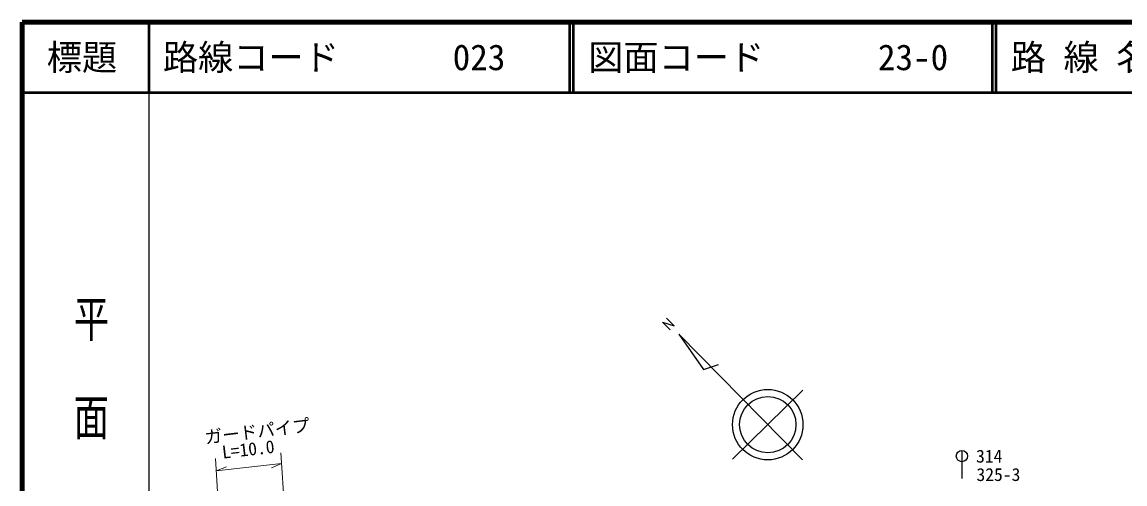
# Model space of a CAD drawing. Units: millimetres, scale not verified. Extents: x 40000 to 680000, y 20000 to 380000.
# Drawn here: x 40000 to 196594, y 314429 to 380000 of the extents above; entities that cross this region are included whole.
import ezdxf
from ezdxf.enums import TextEntityAlignment as Align

# ---------------------------------------------------------------- set-up
doc = ezdxf.new("R2010")
doc.units = ezdxf.units.MM
doc.header["$LTSCALE"] = 1000
for name, color, linetype, lineweight in [('M-BMK-SRVR', 3, 'Continuous', 25), ('M-STR-HTXT', 7, 'Continuous', 13), ('M-STR-STRC', 7, 'Continuous', 25), ('M-TTL', 2, 'Continuous', 140), ('M-TTL-BAND', 7, 'Continuous', 25), ('M-TTL-LINE', 7, 'Continuous', 50)]:
    doc.layers.add(name, color=color, linetype=linetype, lineweight=lineweight)
doc.layers.add('M-TTL-TXT', color=7, linetype='Continuous')
doc.styles.add('@ＭＳ ゴシック', font='')
doc.styles.add('ＭＳ ゴシック', font='')
doc.styles.get('@ＭＳ ゴシック').set_extended_font_data('@MS Gothic')
doc.styles.get('ＭＳ ゴシック').set_extended_font_data('MS Gothic')

msp = doc.modelspace()

# ---------------------------------------------------------------- linework, layer by layer
at = {"layer": 'M-BMK-SRVR'}
for p, q in [((132029, 336294), (130947, 337394)), ((130947, 337394), (132603, 336853)), ((132603, 336853), (131510, 337951)), ((133253, 335673), (136750, 330695)), ((133253, 335673), (150792, 317857)), ((136750, 330695), (138877, 331386)), ((150869, 327757), (140893, 317935))]:
    msp.add_line(p, q, dxfattribs=at)
for radius in [5000, 4000]:
    msp.add_circle((145881, 322846), radius, dxfattribs=at)
at = {"layer": 'M-STR-HTXT'}
for p, q in [((67463, 318027), (69671, 283298)), ((79094, 284305), (76753, 318832)), ((67574, 316285), (76856, 317314)), ((67574, 316285), (69019, 316868)), ((76856, 317314), (75412, 316731))]:
    msp.add_line(p, q, dxfattribs=at)
at = {"layer": 'M-STR-STRC'}
msp.add_line((173439, 319188), (173439, 315188), dxfattribs=at)
msp.add_circle((173439, 318388), 800, dxfattribs=at)
at = {"layer": 'M-TTL'}
for p, q in [((40000, 380000), (40000, 20000)), ((680000, 380000), (40000, 380000))]:
    msp.add_line(p, q, dxfattribs=at)
at = {"layer": 'M-TTL-BAND'}
msp.add_line((58000, 370000), (58000, 20000), dxfattribs=at)
at = {"layer": 'M-TTL-LINE'}
for p, q in [((58000, 380000), (58000, 370000)), ((117750, 380000), (117750, 370000)), ((118250, 380000), (118250, 370000)), ((177750, 380000), (177750, 370000)), ((178250, 380000), (178250, 370000)), ((40000, 370000), (680000, 370000))]:
    msp.add_line(p, q, dxfattribs=at)

# ---------------------------------------------------------------- texts
at = {"layer": 'M-STR-HTXT', "style": 'ＭＳ ゴシック'}
for s, rotation, p in [('ガードパイプ', 6.8, (73384, 321921)), ('L=10.0', 6.5, (72108, 319347))]:
    msp.add_text(s, height=1833, rotation=rotation, dxfattribs=at).set_placement(p, align=Align.MIDDLE_CENTER)
at = {"layer": 'M-STR-STRC', "style": 'ＭＳ ゴシック'}
for s, p in [('314', (177323, 318370)), ('325-3', (178628, 315760))]:
    msp.add_text(s, height=1833, dxfattribs=at).set_placement(p, align=Align.MIDDLE_CENTER)
at = {"layer": 'M-TTL-BAND', "style": '@ＭＳ ゴシック', "width": 1.4}
msp.add_text('平  面  図', height=3666, rotation=270, dxfattribs=at).set_placement((49777, 306475), align=Align.MIDDLE_RIGHT)
at = {"layer": 'M-TTL-TXT', "style": 'ＭＳ ゴシック'}
msp.add_text('標題', height=3666, dxfattribs=at).set_placement((48500, 375000), align=Align.MIDDLE_CENTER)
for s, p in [('路線コード', (60000, 375000)), ('023', (101142, 375000)), ('図面コード', (120380, 375000)), ('23-0', (161521, 375000)), ('路 線 名', (180380, 375000))]:
    msp.add_text(s, height=3666, dxfattribs=at).set_placement(p, align=Align.MIDDLE_LEFT)

doc.saveas('drawing.dxf')
